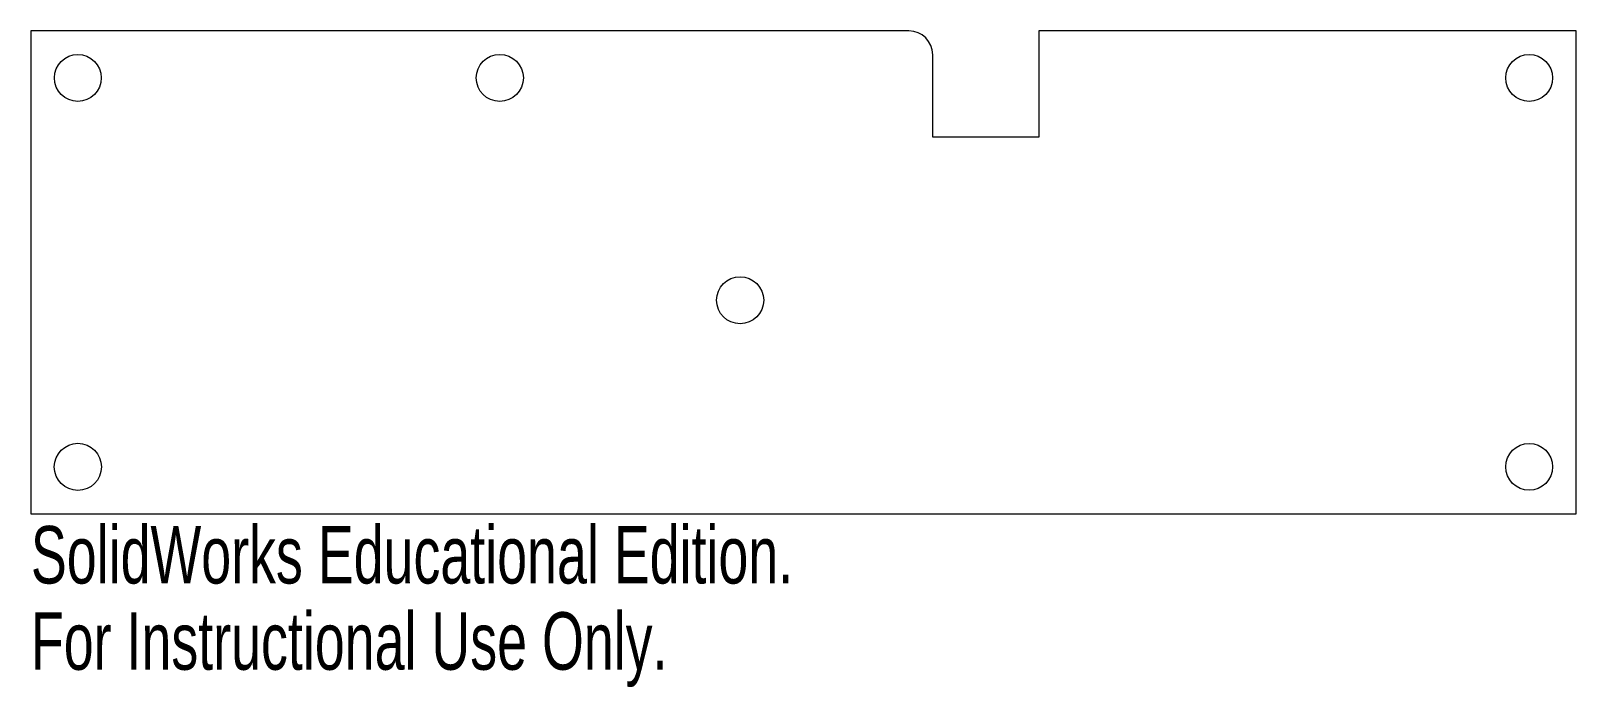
# Model space of a CAD drawing. Header units: millimetres. Extents: x -65 to 65, y -35 to 20.
import ezdxf

# ---------------------------------------------------------------- set-up
doc = ezdxf.new("R2010")
doc.units = ezdxf.units.MM
doc.styles.add('SLDTEXTSTYLE0', font='TXT', dxfattribs={"width": 0.7})

msp = doc.modelspace()

# ---------------------------------------------------------------- linework, layer by layer
at = {"color": 7, "linetype": 'Continuous', "lineweight": 15}
for p, q in [((8.87, 20.3), (-65, 20.3)), ((-65, 20.3), (-65, -20.3)), ((19.8, 20.3), (19.8, 11.37)), ((65, 20.3), (19.8, 20.3)), ((65, -20.3), (65, 20.3)), ((10.87, 11.37), (10.87, 18.3)), ((19.8, 11.37), (10.87, 11.37)), ((-65, -20.3), (65, -20.3))]:
    msp.add_line(p, q, dxfattribs=at)
for centre, radius in [((-61.05, 16.35), 1.97), ((-25.55, 16.35), 1.98), ((61.05, 16.35), 1.97), ((-5.33, -2.34), 1.98), ((-61.05, -16.35), 1.98), ((61.05, -16.35), 1.97)]:
    msp.add_circle(centre, radius, dxfattribs=at)
msp.add_arc((8.87, 18.3), 2, 0, 90, dxfattribs=at)

# ---------------------------------------------------------------- texts
at = {"color": 7, "linetype": 'Continuous', "char_height": 4.8336, "attachment_point": 1, "style": 'SLDTEXTSTYLE0'}
for s, insert in [('SolidWorks Educational Edition.', (-65, -21.32)), ('For Instructional Use Only.', (-65, -28.57))]:
    msp.add_mtext(s, dxfattribs=dict(at, insert=insert))

doc.saveas('drawing.dxf')
